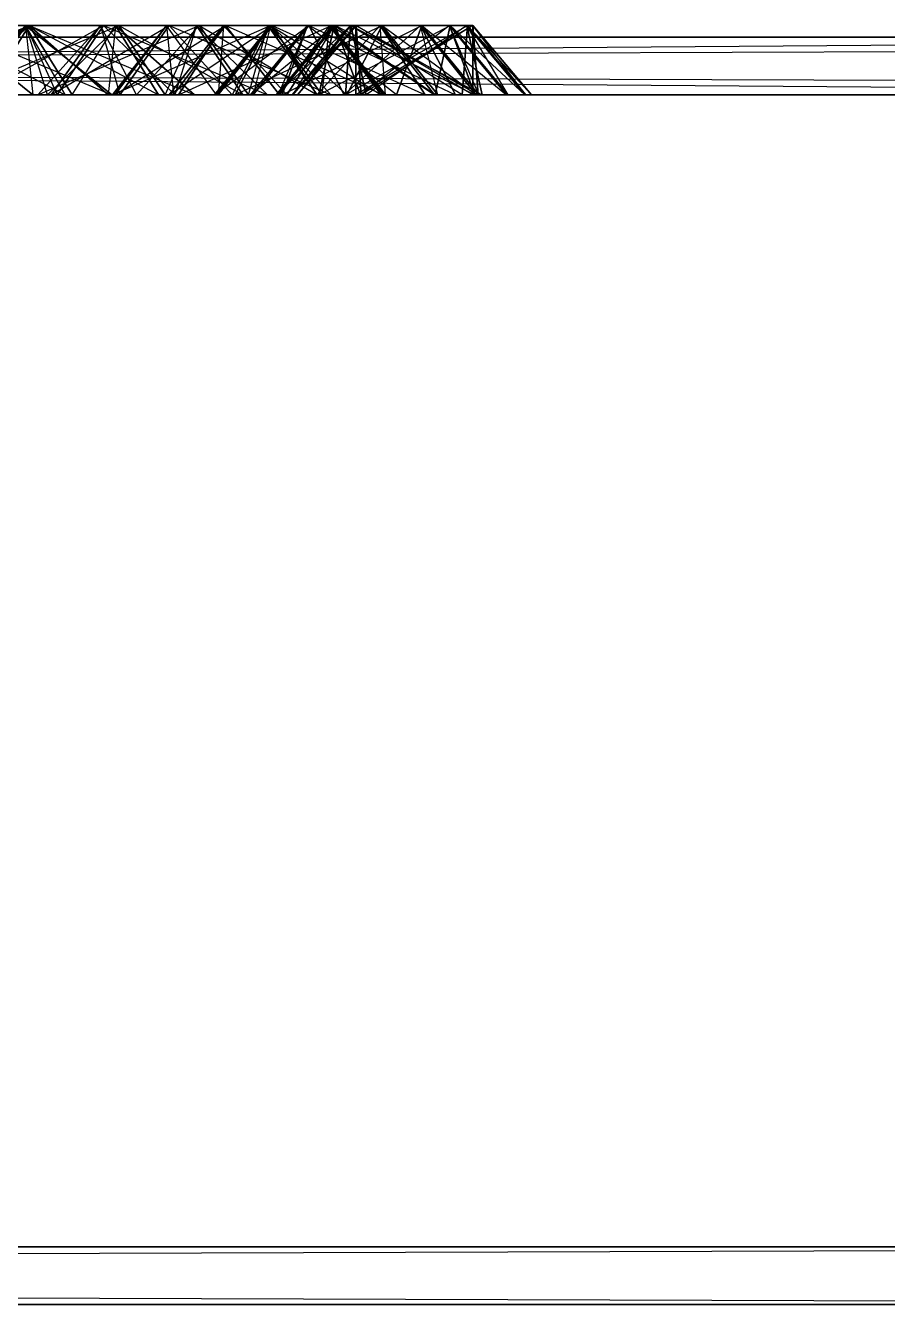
# Model space of a CAD drawing. Extents: x -14.5 to 19.3, y -2 to 15.6.
# Drawn here: x 6.986 to 7.734, y -0.55 to 0.56 of the extents above; entities that cross this region are included whole.
import ezdxf

# ---------------------------------------------------------------- set-up
doc = ezdxf.new("R2010")
doc.units = 0
doc.layers.add('UB3D', color=1, linetype='CONTINUOUS')

msp = doc.modelspace()

# ---------------------------------------------------------------- linework, layer by layer
at = {"layer": 'UB3D', "color": 2}
for points in [[(6.920537, 0.5, -13.453248), (6.845633, 0.5, -13.38461), (6.989176, 0.56, -13.378343)], [(6.845633, 0.5, -13.38461), (6.989176, 0.56, -13.378343), (6.914272, 0.56, -13.309705)], [(6.914273, 0.56, 1.117706), (6.87682, 0.5, 1.083386), (6.989124, 0.56, 1.036021)], [(6.87682, 0.5, 1.083386), (6.989124, 0.56, 1.036021), (6.951671, 0.5, 1.001701)], [(6.883085, 0.5, -13.269119), (6.917405, 0.56, -13.306572), (6.99231, 0.5, -13.237933)], [(6.917406, 0.56, 1.114573), (6.883086, 0.5, 1.07712), (6.992311, 0.5, 1.045934)], [(6.938679, 0.5, 1.301781), (6.904359, 0.56, 1.264328), (7.020364, 0.5, 1.22693)], [(6.904359, 0.56, 1.264328), (7.020364, 0.5, 1.22693), (6.986044, 0.56, 1.189477)], [(6.904359, 0.56, 1.264328), (6.917406, 0.56, 1.114573), (6.986044, 0.56, 1.189477)], [(6.914272, 0.56, -13.309705), (6.95167, 0.5, -13.1937), (6.989123, 0.56, -13.22802)], [(6.989176, 0.56, -13.378343), (6.914272, 0.56, -13.309705), (7.064027, 0.56, -13.296658)], [(6.914272, 0.56, -13.309705), (7.064027, 0.56, -13.296658), (6.989123, 0.56, -13.22802)], [(6.920538, 0.5, 1.261249), (6.914273, 0.56, 1.117706), (6.989177, 0.56, 1.186344)], [(6.914273, 0.56, 1.117706), (6.989177, 0.56, 1.186344), (6.989124, 0.56, 1.036021)], [(6.986043, 0.56, -13.381476), (6.917405, 0.56, -13.306572), (7.060948, 0.5, -13.312837)], [(6.917405, 0.56, -13.306572), (7.060948, 0.5, -13.312837), (6.99231, 0.5, -13.237933)], [(6.917406, 0.56, 1.114573), (6.986044, 0.56, 1.189477), (6.992311, 0.5, 1.045934)], [(6.920537, 0.5, -13.453248), (6.989176, 0.56, -13.378343), (7.026629, 0.5, -13.412663)], [(6.920538, 0.5, 1.261249), (7.02663, 0.5, 1.220664), (6.989177, 0.56, 1.186344)], [(6.924425, 0.5, -13.312018), (6.945972, 0.5, -13.20049), (6.986274, 0.56, -13.231415)], [(7.005027, 0.5, -13.373866), (6.924425, 0.5, -13.312018), (7.066876, 0.56, -13.293263)], [(6.924425, 0.5, -13.312018), (7.066876, 0.56, -13.293263), (6.986274, 0.56, -13.231415)], [(6.924426, 0.5, 1.120019), (6.986275, 0.56, 1.039416), (6.945973, 0.5, 1.008491)], [(6.924426, 0.5, 1.120019), (7.005028, 0.5, 1.181867), (6.986275, 0.56, 1.039416)], [(6.938678, 0.5, -13.49378), (6.986043, 0.56, -13.381476), (7.020363, 0.5, -13.418929)], [(6.945972, 0.5, -13.20049), (6.986274, 0.56, -13.231415), (7.013419, 0.5, -13.112592)], [(6.986275, 0.56, 1.039416), (6.945973, 0.5, 1.008491), (7.053722, 0.56, 0.951518)], [(6.945973, 0.5, 1.008491), (7.053722, 0.56, 0.951518), (7.01342, 0.5, 0.920593)], [(6.95167, 0.5, -13.1937), (6.989123, 0.56, -13.22802), (7.057762, 0.5, -13.153115)], [(6.989124, 0.56, 1.036021), (6.951671, 0.5, 1.001701), (7.057763, 0.5, 0.961116)], [(6.986043, 0.56, -13.381476), (7.020363, 0.5, -13.418929), (7.060948, 0.5, -13.312837)], [(7.020364, 0.5, 1.22693), (6.986044, 0.56, 1.189477), (7.060949, 0.5, 1.120838)], [(6.986044, 0.56, 1.189477), (6.992311, 0.5, 1.045934), (7.060949, 0.5, 1.120838)], [(6.986274, 0.56, -13.231415), (7.013419, 0.5, -13.112592), (7.053721, 0.56, -13.143517)], [(7.066876, 0.56, -13.293263), (6.986274, 0.56, -13.231415), (7.134323, 0.56, -13.205365)], [(6.986274, 0.56, -13.231415), (7.134323, 0.56, -13.205365), (7.053721, 0.56, -13.143517)], [(7.005028, 0.5, 1.181867), (6.986275, 0.56, 1.039416), (7.066877, 0.56, 1.101264)], [(6.986275, 0.56, 1.039416), (7.066877, 0.56, 1.101264), (7.053722, 0.56, 0.951518)], [(7.064027, 0.56, -13.296658), (6.989123, 0.56, -13.22802), (7.132666, 0.5, -13.221753)], [(6.989123, 0.56, -13.22802), (7.132666, 0.5, -13.221753), (7.057762, 0.5, -13.153115)], [(6.989177, 0.56, 1.186344), (6.989124, 0.56, 1.036021), (7.064028, 0.56, 1.104659)], [(6.989124, 0.56, 1.036021), (7.064028, 0.56, 1.104659), (7.057763, 0.5, 0.961116)], [(6.989176, 0.56, -13.378343), (7.026629, 0.5, -13.412663), (7.064027, 0.56, -13.296658)], [(7.02663, 0.5, 1.220664), (6.989177, 0.56, 1.186344), (7.101481, 0.5, 1.138979)], [(6.989177, 0.56, 1.186344), (7.101481, 0.5, 1.138979), (7.064028, 0.56, 1.104659)], [(6.996591, 0.5, -13.232834), (7.008335, 0.5, -13.119853), (7.051179, 0.56, -13.147147)], [(7.082277, 0.5, -13.287422), (6.996591, 0.5, -13.232834), (7.136865, 0.56, -13.201735)], [(6.996591, 0.5, -13.232834), (7.136865, 0.56, -13.201735), (7.051179, 0.56, -13.147147)], [(6.996592, 0.5, 1.040835), (7.05118, 0.56, 0.955148), (7.008336, 0.5, 0.927854)], [(6.996592, 0.5, 1.040835), (7.082278, 0.5, 1.095423), (7.05118, 0.56, 0.955148)], [(7.005027, 0.5, -13.373866), (7.066876, 0.56, -13.293263), (7.107178, 0.5, -13.324188)], [(7.005028, 0.5, 1.181867), (7.107179, 0.5, 1.132189), (7.066877, 0.56, 1.101264)], [(7.008335, 0.5, -13.119853), (7.051179, 0.56, -13.147147), (7.067864, 0.5, -13.026411)], [(7.05118, 0.56, 0.955148), (7.008336, 0.5, 0.927854), (7.110709, 0.56, 0.861706)], [(7.008336, 0.5, 0.927854), (7.110709, 0.56, 0.861706), (7.067865, 0.5, 0.834412)], [(7.013419, 0.5, -13.112592), (7.053721, 0.56, -13.143517), (7.11557, 0.5, -13.062914)], [(7.053722, 0.56, 0.951518), (7.01342, 0.5, 0.920593), (7.115571, 0.5, 0.870915)], [(7.026629, 0.5, -13.412663), (7.064027, 0.56, -13.296658), (7.10148, 0.5, -13.330978)], [(7.051179, 0.56, -13.147147), (7.067864, 0.5, -13.026411), (7.110708, 0.56, -13.053705)], [(7.136865, 0.56, -13.201735), (7.051179, 0.56, -13.147147), (7.196394, 0.56, -13.108293)], [(7.051179, 0.56, -13.147147), (7.196394, 0.56, -13.108293), (7.110708, 0.56, -13.053705)], [(7.082278, 0.5, 1.095423), (7.05118, 0.56, 0.955148), (7.136866, 0.56, 1.009736)], [(7.05118, 0.56, 0.955148), (7.136866, 0.56, 1.009736), (7.110709, 0.56, 0.861706)], [(7.134323, 0.56, -13.205365), (7.053721, 0.56, -13.143517), (7.196172, 0.5, -13.124762)], [(7.053721, 0.56, -13.143517), (7.196172, 0.5, -13.124762), (7.11557, 0.5, -13.062914)], [(7.066877, 0.56, 1.101264), (7.053722, 0.56, 0.951518), (7.134324, 0.56, 1.013366)], [(7.053722, 0.56, 0.951518), (7.134324, 0.56, 1.013366), (7.115571, 0.5, 0.870915)], [(7.064028, 0.56, 1.104659), (7.057763, 0.5, 0.961116), (7.132667, 0.5, 1.029754)], [(7.06158, 0.5, -13.147662), (7.063432, 0.5, -13.034087), (7.108492, 0.56, -13.057543)], [(7.151698, 0.5, -13.194574), (7.06158, 0.5, -13.147662), (7.19861, 0.56, -13.104455)], [(7.06158, 0.5, -13.147662), (7.19861, 0.56, -13.104455), (7.108492, 0.56, -13.057543)], [(7.061581, 0.5, 0.955663), (7.108493, 0.56, 0.865544), (7.063433, 0.5, 0.842088)], [(7.061581, 0.5, 0.955663), (7.151699, 0.5, 1.002575), (7.108493, 0.56, 0.865544)], [(7.063432, 0.5, -13.034087), (7.108492, 0.56, -13.057543), (7.11459, 0.5, -12.935812)], [(7.108493, 0.56, 0.865544), (7.063433, 0.5, 0.842088), (7.159651, 0.56, 0.767269)], [(7.063433, 0.5, 0.842088), (7.159651, 0.56, 0.767269), (7.114591, 0.5, 0.743813)], [(7.064027, 0.56, -13.296658), (7.10148, 0.5, -13.330978), (7.132666, 0.5, -13.221753)], [(7.101481, 0.5, 1.138979), (7.064028, 0.56, 1.104659), (7.132667, 0.5, 1.029754)], [(7.066876, 0.56, -13.293263), (7.107178, 0.5, -13.324188), (7.134323, 0.56, -13.205365)], [(7.107179, 0.5, 1.132189), (7.066877, 0.56, 1.101264), (7.174626, 0.5, 1.044291)], [(7.066877, 0.56, 1.101264), (7.174626, 0.5, 1.044291), (7.134324, 0.56, 1.013366)], [(7.067864, 0.5, -13.026411), (7.110708, 0.56, -13.053705), (7.165296, 0.5, -12.968018)], [(7.110709, 0.56, 0.861706), (7.067865, 0.5, 0.834412), (7.165297, 0.5, 0.776019)], [(7.082277, 0.5, -13.287422), (7.136865, 0.56, -13.201735), (7.179709, 0.5, -13.229029)], [(7.082278, 0.5, 1.095423), (7.17971, 0.5, 1.03703), (7.136866, 0.56, 1.009736)], [(7.107178, 0.5, -13.324188), (7.134323, 0.56, -13.205365), (7.174625, 0.5, -13.23629)], [(7.108492, 0.56, -13.057543), (7.11459, 0.5, -12.935812), (7.15965, 0.56, -12.959268)], [(7.19861, 0.56, -13.104455), (7.108492, 0.56, -13.057543), (7.249768, 0.56, -13.00618)], [(7.108492, 0.56, -13.057543), (7.249768, 0.56, -13.00618), (7.15965, 0.56, -12.959268)], [(7.151699, 0.5, 1.002575), (7.108493, 0.56, 0.865544), (7.198611, 0.56, 0.912456)], [(7.108493, 0.56, 0.865544), (7.198611, 0.56, 0.912456), (7.159651, 0.56, 0.767269)], [(7.196394, 0.56, -13.108293), (7.110708, 0.56, -13.053705), (7.250982, 0.5, -13.022606)], [(7.110708, 0.56, -13.053705), (7.250982, 0.5, -13.022606), (7.165296, 0.5, -12.968018)], [(7.136866, 0.56, 1.009736), (7.110709, 0.56, 0.861706), (7.196395, 0.56, 0.916294)], [(7.110709, 0.56, 0.861706), (7.196395, 0.56, 0.916294), (7.165297, 0.5, 0.776019)], [(7.118898, 0.5, 0.86515), (7.157778, 0.56, 0.771285), (7.110845, 0.5, 0.751845)], [(7.157778, 0.56, 0.771285), (7.110845, 0.5, 0.751845), (7.200177, 0.56, 0.668925)], [(7.110845, 0.5, 0.751845), (7.200177, 0.56, 0.668925), (7.153244, 0.5, 0.649485)], [(7.118897, 0.5, -13.057148), (7.110845, 0.5, -12.943844), (7.157777, 0.56, -12.963284)], [(7.110845, 0.5, -12.943844), (7.157777, 0.56, -12.963284), (7.153244, 0.5, -12.841485)], [(7.11459, 0.5, -12.935812), (7.15965, 0.56, -12.959268), (7.206562, 0.5, -12.869149)], [(7.159651, 0.56, 0.767269), (7.114591, 0.5, 0.743813), (7.206563, 0.5, 0.67715)], [(7.134324, 0.56, 1.013366), (7.115571, 0.5, 0.870915), (7.196173, 0.5, 0.932763)], [(7.212761, 0.5, -13.096028), (7.118897, 0.5, -13.057148), (7.251641, 0.56, -13.002164)], [(7.118897, 0.5, -13.057148), (7.251641, 0.56, -13.002164), (7.157777, 0.56, -12.963284)], [(7.118898, 0.5, 0.86515), (7.212762, 0.5, 0.90403), (7.157778, 0.56, 0.771285)], [(7.134323, 0.56, -13.205365), (7.174625, 0.5, -13.23629), (7.196172, 0.5, -13.124762)], [(7.174626, 0.5, 1.044291), (7.134324, 0.56, 1.013366), (7.196173, 0.5, 0.932763)], [(7.136865, 0.56, -13.201735), (7.179709, 0.5, -13.229029), (7.196394, 0.56, -13.108293)], [(7.17971, 0.5, 1.03703), (7.136866, 0.56, 1.009736), (7.239239, 0.5, 0.943588)], [(7.136866, 0.56, 1.009736), (7.239239, 0.5, 0.943588), (7.196395, 0.56, 0.916294)], [(7.168109, 0.5, -12.961986), (7.150212, 0.5, -12.849814), (7.19866, 0.56, -12.86509)], [(7.150212, 0.5, -12.849814), (7.19866, 0.56, -12.86509), (7.183528, 0.5, -12.744148)], [(7.16811, 0.5, 0.769986), (7.198661, 0.56, 0.67309), (7.150213, 0.5, 0.657814)], [(7.198661, 0.56, 0.67309), (7.150213, 0.5, 0.657814), (7.231977, 0.56, 0.567425)], [(7.150213, 0.5, 0.657814), (7.231977, 0.56, 0.567425), (7.183529, 0.5, 0.552149)], [(7.151698, 0.5, -13.194574), (7.19861, 0.56, -13.104455), (7.24367, 0.5, -13.127911)], [(7.151699, 0.5, 1.002575), (7.243671, 0.5, 0.935912), (7.198611, 0.56, 0.912456)], [(7.200177, 0.56, 0.668925), (7.153244, 0.5, 0.649485), (7.239057, 0.5, 0.57506)], [(7.157777, 0.56, -12.963284), (7.153244, 0.5, -12.841485), (7.200176, 0.56, -12.860925)], [(7.153244, 0.5, -12.841485), (7.200176, 0.56, -12.860925), (7.239056, 0.5, -12.767061)], [(7.251641, 0.56, -13.002164), (7.157777, 0.56, -12.963284), (7.29404, 0.56, -12.899805)], [(7.157777, 0.56, -12.963284), (7.29404, 0.56, -12.899805), (7.200176, 0.56, -12.860925)], [(7.212762, 0.5, 0.90403), (7.157778, 0.56, 0.771285), (7.251642, 0.56, 0.810165)], [(7.157778, 0.56, 0.771285), (7.251642, 0.56, 0.810165), (7.200177, 0.56, 0.668925)], [(7.249768, 0.56, -13.00618), (7.15965, 0.56, -12.959268), (7.29668, 0.5, -12.916061)], [(7.15965, 0.56, -12.959268), (7.29668, 0.5, -12.916061), (7.206562, 0.5, -12.869149)], [(7.198611, 0.56, 0.912456), (7.159651, 0.56, 0.767269), (7.249769, 0.56, 0.814181)], [(7.159651, 0.56, 0.767269), (7.249769, 0.56, 0.814181), (7.206563, 0.5, 0.67715)], [(7.196395, 0.56, 0.916294), (7.165297, 0.5, 0.776019), (7.250983, 0.5, 0.830607)], [(7.265005, 0.5, -12.992536), (7.168109, 0.5, -12.961986), (7.295556, 0.56, -12.89564)], [(7.168109, 0.5, -12.961986), (7.295556, 0.56, -12.89564), (7.19866, 0.56, -12.86509)], [(7.16811, 0.5, 0.769986), (7.265006, 0.5, 0.800536), (7.198661, 0.56, 0.67309)], [(7.179709, 0.5, -13.229029), (7.196394, 0.56, -13.108293), (7.239238, 0.5, -13.135587)], [(7.208839, 0.5, -12.862894), (7.181234, 0.5, -12.752709), (7.230829, 0.56, -12.763704)], [(7.181234, 0.5, -12.752709), (7.230829, 0.56, -12.763704), (7.205214, 0.5, -12.644543)], [(7.208841, 0.5, 0.670896), (7.23083, 0.56, 0.571706), (7.181235, 0.5, 0.560711)], [(7.23083, 0.56, 0.571706), (7.181235, 0.5, 0.560711), (7.25481, 0.56, 0.463539)], [(7.181235, 0.5, 0.560711), (7.25481, 0.56, 0.463539), (7.205215, 0.5, 0.452544)], [(7.19866, 0.56, -12.86509), (7.183528, 0.5, -12.744148), (7.231976, 0.56, -12.759424)], [(7.183528, 0.5, -12.744148), (7.231976, 0.56, -12.759424), (7.262527, 0.5, -12.662528)], [(7.231977, 0.56, 0.567425), (7.183529, 0.5, 0.552149), (7.262528, 0.5, 0.470529)], [(7.196394, 0.56, -13.108293), (7.239238, 0.5, -13.135587), (7.250982, 0.5, -13.022606)], [(7.239239, 0.5, 0.943588), (7.196395, 0.56, 0.916294), (7.250983, 0.5, 0.830607)], [(7.19861, 0.56, -13.104455), (7.24367, 0.5, -13.127911), (7.249768, 0.56, -13.00618)], [(7.243671, 0.5, 0.935912), (7.198611, 0.56, 0.912456), (7.294829, 0.5, 0.837637)], [(7.198611, 0.56, 0.912456), (7.294829, 0.5, 0.837637), (7.249769, 0.56, 0.814181)], [(7.295556, 0.56, -12.89564), (7.19866, 0.56, -12.86509), (7.328872, 0.56, -12.789974)], [(7.19866, 0.56, -12.86509), (7.328872, 0.56, -12.789974), (7.231976, 0.56, -12.759424)], [(7.265006, 0.5, 0.800536), (7.198661, 0.56, 0.67309), (7.295557, 0.56, 0.70364)], [(7.198661, 0.56, 0.67309), (7.295557, 0.56, 0.70364), (7.231977, 0.56, 0.567425)], [(7.29404, 0.56, -12.899805), (7.200176, 0.56, -12.860925), (7.33292, 0.5, -12.805941)], [(7.200176, 0.56, -12.860925), (7.33292, 0.5, -12.805941), (7.239056, 0.5, -12.767061)], [(7.251642, 0.56, 0.810165), (7.200177, 0.56, 0.668925), (7.294041, 0.56, 0.707805)], [(7.200177, 0.56, 0.668925), (7.294041, 0.56, 0.707805), (7.239057, 0.5, 0.57506)], [(7.240779, 0.5, -12.760632), (7.203675, 0.5, -12.653272), (7.25404, 0.56, -12.659903)], [(7.203675, 0.5, -12.653272), (7.25404, 0.56, -12.659903), (7.218137, 0.5, -12.543426)], [(7.24078, 0.5, 0.568632), (7.254041, 0.56, 0.467903), (7.203676, 0.5, 0.461272)], [(7.254041, 0.56, 0.467903), (7.203676, 0.5, 0.461272), (7.268503, 0.56, 0.358057)], [(7.203676, 0.5, 0.461272), (7.268503, 0.56, 0.358057), (7.218138, 0.5, 0.351426)], [(7.230829, 0.56, -12.763704), (7.205214, 0.5, -12.644543), (7.254809, 0.56, -12.655538)], [(7.205214, 0.5, -12.644543), (7.254809, 0.56, -12.655538), (7.276799, 0.5, -12.556348)], [(7.25481, 0.56, 0.463539), (7.205215, 0.5, 0.452544), (7.276799, 0.5, 0.364349)], [(7.249769, 0.56, 0.814181), (7.206563, 0.5, 0.67715), (7.296681, 0.5, 0.724062)], [(7.308029, 0.5, -12.884884), (7.208839, 0.5, -12.862894), (7.330019, 0.56, -12.785694)], [(7.208839, 0.5, -12.862894), (7.330019, 0.56, -12.785694), (7.230829, 0.56, -12.763704)], [(7.208841, 0.5, 0.670896), (7.308031, 0.5, 0.692884), (7.23083, 0.56, 0.571706)], [(7.212761, 0.5, -13.096028), (7.251641, 0.56, -13.002164), (7.298573, 0.5, -13.021604)], [(7.212762, 0.5, 0.90403), (7.298575, 0.5, 0.829605), (7.251642, 0.56, 0.810165)], [(7.263685, 0.5, -12.655973), (7.217365, 0.5, -12.552256), (7.268116, 0.56, -12.554472)], [(7.217365, 0.5, -12.552256), (7.268116, 0.56, -12.554472), (7.222198, 0.5, -12.441569)], [(7.263687, 0.5, 0.463973), (7.268117, 0.56, 0.362472), (7.217366, 0.5, 0.360257)], [(7.268117, 0.56, 0.362472), (7.217366, 0.5, 0.360257), (7.272949, 0.56, 0.251784)], [(7.217366, 0.5, 0.360257), (7.272949, 0.56, 0.251784), (7.222198, 0.5, 0.249569)], [(7.25404, 0.56, -12.659903), (7.218137, 0.5, -12.543426), (7.268502, 0.56, -12.550057)], [(7.218137, 0.5, -12.543426), (7.268502, 0.56, -12.550057), (7.281763, 0.5, -12.449328)], [(7.268503, 0.56, 0.358057), (7.218138, 0.5, 0.351426), (7.281764, 0.5, 0.257328)], [(7.272865, 0.5, 0.355599), (7.272865, 0.56, 0.254), (7.222065, 0.5, 0.254)], [(7.272865, 0.56, 0.254), (7.222065, 0.5, 0.254), (7.272867, 0.56, -12.446)], [(7.222065, 0.5, 0.254), (7.272867, 0.56, -12.446), (7.222067, 0.5, -12.446)], [(7.272867, 0.56, -12.446), (7.222067, 0.5, -12.446), (7.272867, 0.5, -12.547599)], [(7.272949, 0.56, 0.251784), (7.222198, 0.5, 0.249569), (7.277379, 0.5, 0.150283)], [(7.268116, 0.56, -12.554472), (7.222198, 0.5, -12.441569), (7.272949, 0.56, -12.443785)], [(7.222198, 0.5, -12.441569), (7.272949, 0.56, -12.443785), (7.27738, 0.5, -12.342284)], [(7.330019, 0.56, -12.785694), (7.230829, 0.56, -12.763704), (7.353999, 0.56, -12.677528)], [(7.230829, 0.56, -12.763704), (7.353999, 0.56, -12.677528), (7.254809, 0.56, -12.655538)], [(7.308031, 0.5, 0.692884), (7.23083, 0.56, 0.571706), (7.33002, 0.56, 0.593694)], [(7.23083, 0.56, 0.571706), (7.33002, 0.56, 0.593694), (7.25481, 0.56, 0.463539)], [(7.328872, 0.56, -12.789974), (7.231976, 0.56, -12.759424), (7.359423, 0.5, -12.693078)], [(7.231976, 0.56, -12.759424), (7.359423, 0.5, -12.693078), (7.262527, 0.5, -12.662528)], [(7.295557, 0.56, 0.70364), (7.231977, 0.56, 0.567425), (7.328873, 0.56, 0.597975)], [(7.231977, 0.56, 0.567425), (7.328873, 0.56, 0.597975), (7.262528, 0.5, 0.470529)], [(7.294041, 0.56, 0.707805), (7.239057, 0.5, 0.57506), (7.332921, 0.5, 0.61394)], [(7.341507, 0.5, -12.773892), (7.240779, 0.5, -12.760632), (7.354768, 0.56, -12.673163)], [(7.240779, 0.5, -12.760632), (7.354768, 0.56, -12.673163), (7.25404, 0.56, -12.659903)], [(7.24078, 0.5, 0.568632), (7.341508, 0.5, 0.581892), (7.254041, 0.56, 0.467903)], [(7.24367, 0.5, -13.127911), (7.249768, 0.56, -13.00618), (7.294828, 0.5, -13.029636)], [(7.249768, 0.56, -13.00618), (7.294828, 0.5, -13.029636), (7.29668, 0.5, -12.916061)], [(7.294829, 0.5, 0.837637), (7.249769, 0.56, 0.814181), (7.296681, 0.5, 0.724062)], [(7.251641, 0.56, -13.002164), (7.298573, 0.5, -13.021604), (7.29404, 0.56, -12.899805)], [(7.298575, 0.5, 0.829605), (7.251642, 0.56, 0.810165), (7.340974, 0.5, 0.727245)], [(7.251642, 0.56, 0.810165), (7.340974, 0.5, 0.727245), (7.294041, 0.56, 0.707805)], [(7.354768, 0.56, -12.673163), (7.25404, 0.56, -12.659903), (7.36923, 0.56, -12.563317)], [(7.25404, 0.56, -12.659903), (7.36923, 0.56, -12.563317), (7.268502, 0.56, -12.550057)], [(7.341508, 0.5, 0.581892), (7.254041, 0.56, 0.467903), (7.354769, 0.56, 0.481163)], [(7.254041, 0.56, 0.467903), (7.354769, 0.56, 0.481163), (7.268503, 0.56, 0.358057)], [(7.353999, 0.56, -12.677528), (7.254809, 0.56, -12.655538), (7.375989, 0.5, -12.578338)], [(7.254809, 0.56, -12.655538), (7.375989, 0.5, -12.578338), (7.276799, 0.5, -12.556348)], [(7.33002, 0.56, 0.593694), (7.25481, 0.56, 0.463539), (7.354, 0.56, 0.485527)], [(7.25481, 0.56, 0.463539), (7.354, 0.56, 0.485527), (7.276799, 0.5, 0.364349)], [(7.328873, 0.56, 0.597975), (7.262528, 0.5, 0.470529), (7.359424, 0.5, 0.501079)], [(7.365185, 0.5, -12.660403), (7.263685, 0.5, -12.655973), (7.369616, 0.56, -12.558902)], [(7.263685, 0.5, -12.655973), (7.369616, 0.56, -12.558902), (7.268116, 0.56, -12.554472)], [(7.263687, 0.5, 0.463973), (7.365187, 0.5, 0.468403), (7.268117, 0.56, 0.362472)], [(7.265005, 0.5, -12.992536), (7.295556, 0.56, -12.89564), (7.344004, 0.5, -12.910916)], [(7.265006, 0.5, 0.800536), (7.344005, 0.5, 0.718916), (7.295557, 0.56, 0.70364)], [(7.369616, 0.56, -12.558902), (7.268116, 0.56, -12.554472), (7.374449, 0.56, -12.448215)], [(7.268116, 0.56, -12.554472), (7.374449, 0.56, -12.448215), (7.272949, 0.56, -12.443785)], [(7.365187, 0.5, 0.468403), (7.268117, 0.56, 0.362472), (7.369617, 0.56, 0.366902)], [(7.268117, 0.56, 0.362472), (7.369617, 0.56, 0.366902), (7.272949, 0.56, 0.251784)], [(7.36923, 0.56, -12.563317), (7.268502, 0.56, -12.550057), (7.382491, 0.5, -12.462588)], [(7.268502, 0.56, -12.550057), (7.382491, 0.5, -12.462588), (7.281763, 0.5, -12.449328)], [(7.354769, 0.56, 0.481163), (7.268503, 0.56, 0.358057), (7.369231, 0.56, 0.371317)], [(7.268503, 0.56, 0.358057), (7.369231, 0.56, 0.371317), (7.281764, 0.5, 0.257328)], [(7.272865, 0.5, 0.355599), (7.374463, 0.5, 0.355599), (7.272865, 0.56, 0.254)], [(7.374463, 0.5, 0.355599), (7.272865, 0.56, 0.254), (7.374463, 0.56, 0.254)], [(7.272865, 0.56, 0.254), (7.374463, 0.56, 0.254), (7.272867, 0.56, -12.446)], [(7.374463, 0.56, 0.254), (7.272867, 0.56, -12.446), (7.374465, 0.56, -12.446)], [(7.272867, 0.56, -12.446), (7.374465, 0.56, -12.446), (7.272867, 0.5, -12.547599)], [(7.374465, 0.56, -12.446), (7.272867, 0.5, -12.547599), (7.374465, 0.5, -12.547599)], [(7.369617, 0.56, 0.366902), (7.272949, 0.56, 0.251784), (7.374449, 0.56, 0.256214)], [(7.272949, 0.56, 0.251784), (7.374449, 0.56, 0.256214), (7.277379, 0.5, 0.150283)], [(7.374449, 0.56, -12.448215), (7.272949, 0.56, -12.443785), (7.37888, 0.5, -12.346714)], [(7.272949, 0.56, -12.443785), (7.37888, 0.5, -12.346714), (7.27738, 0.5, -12.342284)], [(7.354, 0.56, 0.485527), (7.276799, 0.5, 0.364349), (7.375989, 0.5, 0.386337)], [(7.374449, 0.56, 0.256214), (7.277379, 0.5, 0.150283), (7.378879, 0.5, 0.154713)], [(7.369231, 0.56, 0.371317), (7.281764, 0.5, 0.257328), (7.382492, 0.5, 0.270588)], [(7.298573, 0.5, -13.021604), (7.29404, 0.56, -12.899805), (7.340972, 0.5, -12.919245)], [(7.29404, 0.56, -12.899805), (7.340972, 0.5, -12.919245), (7.33292, 0.5, -12.805941)], [(7.340974, 0.5, 0.727245), (7.294041, 0.56, 0.707805), (7.332921, 0.5, 0.61394)], [(7.295556, 0.56, -12.89564), (7.344004, 0.5, -12.910916), (7.328872, 0.56, -12.789974)], [(7.344005, 0.5, 0.718916), (7.295557, 0.56, 0.70364), (7.377321, 0.5, 0.613251)], [(7.295557, 0.56, 0.70364), (7.377321, 0.5, 0.613251), (7.328873, 0.56, 0.597975)], [(7.308029, 0.5, -12.884884), (7.330019, 0.56, -12.785694), (7.379614, 0.5, -12.796689)], [(7.308031, 0.5, 0.692884), (7.379615, 0.5, 0.604689), (7.33002, 0.56, 0.593694)], [(7.344004, 0.5, -12.910916), (7.328872, 0.56, -12.789974), (7.37732, 0.5, -12.80525)], [(7.328872, 0.56, -12.789974), (7.37732, 0.5, -12.80525), (7.359423, 0.5, -12.693078)], [(7.377321, 0.5, 0.613251), (7.328873, 0.56, 0.597975), (7.359424, 0.5, 0.501079)], [(7.330019, 0.56, -12.785694), (7.379614, 0.5, -12.796689), (7.353999, 0.56, -12.677528)], [(7.379615, 0.5, 0.604689), (7.33002, 0.56, 0.593694), (7.403595, 0.5, 0.496522)], [(7.33002, 0.56, 0.593694), (7.403595, 0.5, 0.496522), (7.354, 0.56, 0.485527)], [(7.341507, 0.5, -12.773892), (7.354768, 0.56, -12.673163), (7.405133, 0.5, -12.679794)], [(7.341508, 0.5, 0.581892), (7.405134, 0.5, 0.487794), (7.354769, 0.56, 0.481163)], [(7.379614, 0.5, -12.796689), (7.353999, 0.56, -12.677528), (7.403594, 0.5, -12.688523)], [(7.353999, 0.56, -12.677528), (7.403594, 0.5, -12.688523), (7.375989, 0.5, -12.578338)], [(7.403595, 0.5, 0.496522), (7.354, 0.56, 0.485527), (7.375989, 0.5, 0.386337)], [(7.354768, 0.56, -12.673163), (7.405133, 0.5, -12.679794), (7.36923, 0.56, -12.563317)], [(7.405134, 0.5, 0.487794), (7.354769, 0.56, 0.481163), (7.419596, 0.5, 0.377948)], [(7.354769, 0.56, 0.481163), (7.419596, 0.5, 0.377948), (7.369231, 0.56, 0.371317)], [(7.365185, 0.5, -12.660403), (7.369616, 0.56, -12.558902), (7.420367, 0.5, -12.561118)], [(7.365187, 0.5, 0.468403), (7.420368, 0.5, 0.369117), (7.369617, 0.56, 0.366902)], [(7.405133, 0.5, -12.679794), (7.36923, 0.56, -12.563317), (7.419595, 0.5, -12.569948)], [(7.36923, 0.56, -12.563317), (7.419595, 0.5, -12.569948), (7.382491, 0.5, -12.462588)], [(7.419596, 0.5, 0.377948), (7.369231, 0.56, 0.371317), (7.382492, 0.5, 0.270588)], [(7.369616, 0.56, -12.558902), (7.420367, 0.5, -12.561118), (7.374449, 0.56, -12.448215)], [(7.420368, 0.5, 0.369117), (7.369617, 0.56, 0.366902), (7.4252, 0.5, 0.258429)], [(7.369617, 0.56, 0.366902), (7.4252, 0.5, 0.258429), (7.374449, 0.56, 0.256214)], [(7.4252, 0.5, 0.258429), (7.374449, 0.56, 0.256214), (7.378879, 0.5, 0.154713)], [(7.420367, 0.5, -12.561118), (7.374449, 0.56, -12.448215), (7.4252, 0.5, -12.450431)], [(7.374449, 0.56, -12.448215), (7.4252, 0.5, -12.450431), (7.37888, 0.5, -12.346714)], [(7.374463, 0.5, 0.355599), (7.425263, 0.5, 0.254), (7.374463, 0.56, 0.254)], [(7.425263, 0.5, 0.254), (7.374463, 0.56, 0.254), (7.425265, 0.5, -12.446)], [(7.374463, 0.56, 0.254), (7.425265, 0.5, -12.446), (7.374465, 0.56, -12.446)], [(7.425265, 0.5, -12.446), (7.374465, 0.56, -12.446), (7.374465, 0.5, -12.547599)]]:
    msp.add_3dface(points, dxfattribs=at)
at = {"layer": 'UB3D', "color": 253}
for points in [[(-2.772834, 0.55, -6.6675), (-2.772834, 0.5, -6.731), (11.264, 0.55, -6.6675)], [(-2.772834, 0.5, -6.731), (11.264, 0.55, -6.6675), (11.264, 0.5, -6.731)], [(-2.772834, 0.5, -6.477), (-2.772834, 0.55, -6.5405), (11.264, 0.5, -6.477)], [(-2.772834, 0.55, -6.5405), (11.264, 0.5, -6.477), (11.264, 0.55, -6.5405)], [(-2.772834, 0.55, -6.6675), (-2.772834, 0.55, -6.5405), (11.264, 0.55, -6.6675)], [(-2.772834, 0.55, -6.5405), (11.264, 0.55, -6.6675), (11.264, 0.55, -6.5405)], [(2.032, 0.55, 5.5245), (2.032, 0.5, 5.461), (8.636, 0.55, 5.5245)], [(2.032, 0.5, 5.461), (8.636, 0.55, 5.5245), (8.636, 0.5, 5.461)], [(2.032, 0.5, 5.715), (2.032, 0.55, 5.6515), (8.636, 0.5, 5.715)], [(2.032, 0.55, 5.6515), (8.636, 0.5, 5.715), (8.636, 0.55, 5.6515)], [(2.032, 0.55, 5.5245), (2.032, 0.55, 5.6515), (8.636, 0.55, 5.5245)], [(2.032, 0.55, 5.6515), (8.636, 0.55, 5.5245), (8.636, 0.55, 5.6515)], [(-7.112, -0.55, 9.7155), (-7.112, -0.5, 9.779), (8.763, -0.55, 9.7155)], [(-7.112, -0.5, 9.779), (8.763, -0.55, 9.7155), (8.763, -0.5, 9.779)], [(-7.112, -0.5, 9.525), (-7.112, -0.55, 9.5885), (8.763, -0.5, 9.525)], [(-7.112, -0.55, 9.5885), (8.763, -0.5, 9.525), (8.763, -0.55, 9.5885)], [(-7.112, -0.55, 9.7155), (-7.112, -0.55, 9.5885), (8.763, -0.55, 9.7155)], [(-7.112, -0.55, 9.5885), (8.763, -0.55, 9.7155), (8.763, -0.55, 9.5885)]]:
    msp.add_3dface(points, dxfattribs=at)
at = {"layer": 'UB3D', "color": 94}
for points in [[(-14.478, 0.5, -14.986), (19.304, 0.5, -14.986), (19.304, -0.5, -14.986), (-14.478, -0.5, -14.986)], [(19.304, 0.5, 13.97097), (-14.478, 0.5, 13.97097), (-14.478, -0.5, 13.97097), (19.304, -0.5, 13.97097)], [(-14.478, 0.5, 13.97097), (-14.478, 0.5, -14.986), (19.304, 0.5, -14.986)], [(-14.478, 0.5, 13.97097), (19.304, 0.5, -14.986), (19.304, 0.5, 13.97097)], [(-14.478, 0.5, 13.97097), (19.304, 0.5, 13.97097), (-14.478, 0.5, 13.97097)], [(-14.478, -0.5, 13.97097), (19.304, -0.5, 13.97097), (19.304, -0.5, -14.986)], [(-14.478, -0.5, 13.97097), (19.304, -0.5, -14.986), (-14.478, -0.5, -14.986)]]:
    msp.add_3dface(points, dxfattribs=at)

doc.saveas('drawing.dxf')
